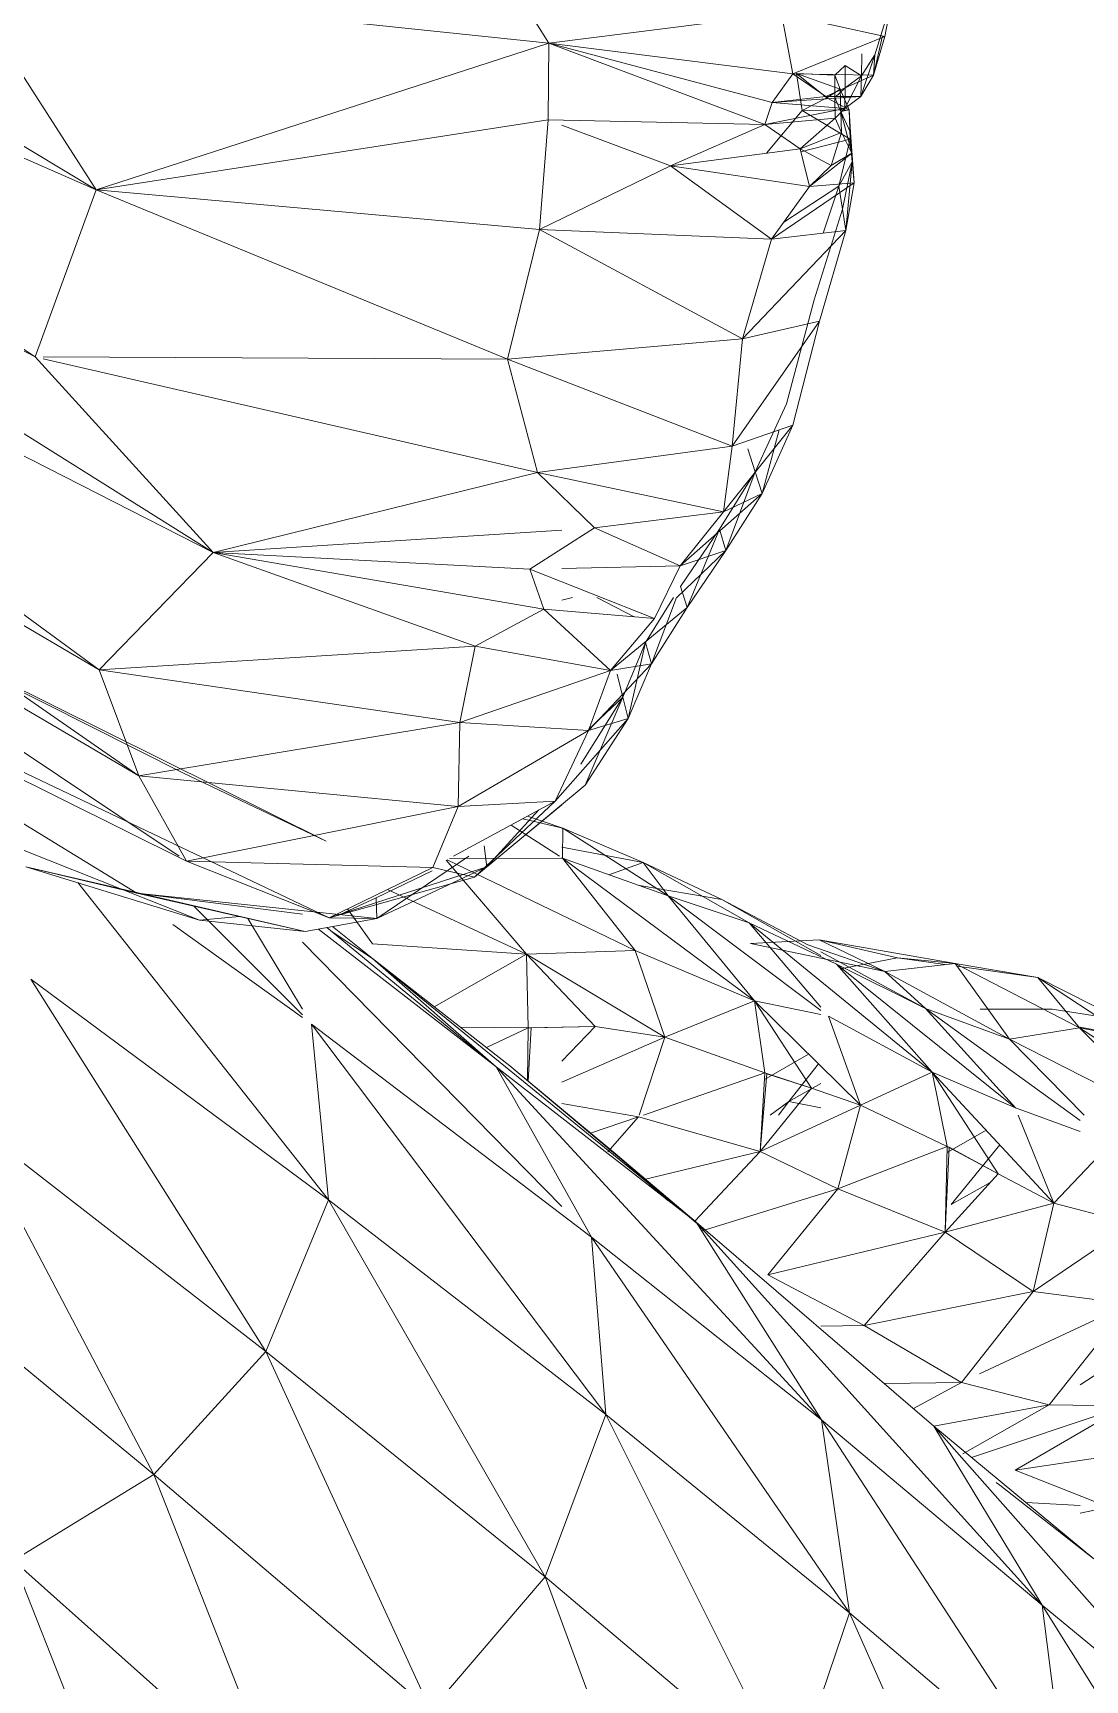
# Model space of a CAD drawing. Header units: millimetres. Extents: x -8591 to 7092, y -1621 to 14390.
# Drawn here: x -4506.5 to -4469.5, y 2702.4 to 2760.4 of the extents above; entities that cross this region are included whole.
import ezdxf

# ---------------------------------------------------------------- set-up
doc = ezdxf.new("R2010")
doc.units = ezdxf.units.MM
doc.layers.add('G-IMPT', color=8, linetype='Continuous', lineweight=9)
doc.layers.add('I-FURN', color=30, linetype='Continuous', lineweight=9)

# ---------------------------------------------------------------- blocks, each defined once
blk = doc.blocks.new('Artificial banana plant 1500mm - Family 4__C1-728657-Begane grond')
at = {"layer": 'G-IMPT'}
for p, q in [((-91.538, 98.028), (-124.928, 118.086)), ((-91.538, 98.028), (-124.928, 118.086)), ((-93.688, 92.14), (-123.378, 111.946)), ((-93.688, 92.14), (-123.378, 111.946)), ((-91.538, 98.028), (-123.378, 111.946)), ((-91.538, 98.028), (-123.378, 111.946)), ((-75.598, 103.195), (-78.278, 107.414)), ((-75.598, 103.195), (-78.278, 107.414)), ((-87.418, 85.245), (-121.458, 106.615)), ((-87.418, 85.245), (-121.458, 106.615)), ((-93.688, 92.14), (-121.458, 106.615)), ((-93.688, 92.14), (-121.458, 106.615)), ((-63.778, 103.429), (-63.268, 106.086)), ((-63.778, 103.429), (-63.268, 106.086)), ((-75.598, 103.195), (-96.258, 105.354)), ((-75.598, 103.195), (-96.258, 105.354)), ((-91.538, 98.028), (-96.258, 105.354)), ((-91.538, 98.028), (-96.258, 105.354)), ((-67.408, 104.223), (-75.598, 103.195)), ((-67.408, 104.223), (-75.598, 103.195)), ((-63.778, 103.429), (-67.408, 104.223)), ((-63.778, 103.429), (-67.408, 104.223)), ((-67.008, 102.105), (-67.408, 104.223)), ((-67.008, 102.105), (-67.408, 104.223)), ((-64.128, 102.775), (-63.698, 104.144)), ((-63.698, 104.144), (-64.128, 102.775)), ((-63.778, 103.429), (-67.008, 102.105)), ((-63.778, 103.429), (-67.008, 102.105)), ((-64.168, 102.058), (-63.855, 103.446)), ((-64.168, 102.058), (-63.855, 103.446)), ((-64.168, 102.058), (-63.778, 103.429)), ((-64.168, 102.058), (-63.778, 103.429)), ((-75.598, 103.195), (-91.538, 98.028)), ((-75.598, 103.195), (-91.538, 98.028)), ((-75.628, 100.484), (-75.598, 103.195)), ((-75.628, 100.484), (-75.598, 103.195)), ((-67.998, 100.322), (-75.598, 103.195)), ((-67.998, 100.322), (-75.598, 103.195)), ((-67.738, 101.106), (-75.598, 103.195)), ((-67.738, 101.106), (-75.598, 103.195)), ((-67.008, 102.105), (-75.598, 103.195)), ((-67.008, 102.105), (-75.598, 103.195)), ((-64.618, 101.31), (-64.128, 102.775)), ((-64.618, 101.31), (-64.128, 102.775)), ((-64.578, 102.816), (-64.598, 102.035)), ((-64.578, 102.816), (-64.598, 102.035)), ((-64.598, 102.035), (-64.128, 102.775)), ((-64.128, 102.775), (-64.598, 102.035)), ((-64.128, 102.775), (-64.168, 102.058)), ((-64.128, 102.775), (-64.168, 102.058)), ((-65.538, 102.064), (-66.878, 102.12)), ((-65.538, 102.064), (-66.878, 102.12)), ((-65.348, 101.572), (-66.878, 102.12)), ((-65.348, 101.572), (-66.878, 102.12)), ((-66.878, 102.12), (-65.818, 101.265)), ((-66.878, 102.12), (-65.818, 101.265)), ((-66.878, 102.12), (-66.688, 100.823)), ((-66.878, 102.12), (-66.688, 100.823)), ((-65.168, 102.403), (-65.538, 102.064)), ((-65.168, 102.403), (-65.538, 102.064)), ((-64.598, 102.035), (-65.168, 102.403)), ((-64.598, 102.035), (-65.168, 102.403)), ((-65.168, 102.403), (-65.168, 101.617)), ((-65.168, 102.403), (-65.168, 101.617)), ((-67.738, 101.106), (-67.008, 102.105)), ((-67.738, 101.106), (-67.008, 102.105)), ((-64.168, 102.058), (-67.008, 102.105)), ((-64.168, 102.058), (-67.008, 102.105)), ((-65.848, 101.314), (-67.008, 102.105)), ((-65.848, 101.314), (-67.008, 102.105)), ((-64.168, 102.058), (-65.848, 101.314)), ((-64.168, 102.058), (-65.848, 101.314)), ((-65.348, 101.572), (-65.818, 101.265)), ((-65.348, 101.572), (-65.818, 101.265)), ((-65.538, 102.064), (-65.528, 101.276)), ((-65.538, 102.064), (-65.528, 101.276)), ((-65.538, 102.064), (-65.348, 101.572)), ((-65.538, 102.064), (-65.348, 101.572)), ((-65.528, 101.276), (-65.168, 101.617)), ((-65.168, 101.617), (-65.528, 101.276)), ((-65.348, 101.572), (-65.028, 100.844)), ((-65.348, 101.572), (-65.028, 100.844)), ((-65.348, 101.572), (-65.328, 100.782)), ((-65.348, 101.572), (-65.328, 100.782)), ((-65.178, 100.889), (-64.598, 102.035)), ((-65.178, 100.889), (-64.598, 102.035)), ((-65.168, 101.617), (-65.178, 100.889)), ((-65.168, 101.617), (-65.178, 100.889)), ((-65.168, 101.617), (-64.598, 102.035)), ((-64.598, 102.035), (-65.168, 101.617)), ((-64.618, 101.31), (-64.168, 102.058)), ((-64.618, 101.31), (-64.168, 102.058)), ((-64.598, 102.035), (-64.618, 101.31)), ((-64.598, 102.035), (-64.618, 101.31)), ((-91.438, 81.122), (-119.318, 101.523)), ((-91.438, 81.122), (-119.318, 101.523)), ((-87.418, 85.245), (-119.318, 101.523)), ((-87.418, 85.245), (-119.318, 101.523)), ((-67.998, 100.322), (-67.738, 101.106)), ((-67.998, 100.322), (-67.738, 101.106)), ((-67.738, 101.106), (-65.848, 101.314)), ((-67.738, 101.106), (-65.848, 101.314)), ((-64.618, 101.31), (-67.738, 101.106)), ((-64.618, 101.31), (-67.738, 101.106)), ((-65.178, 100.889), (-67.738, 101.106)), ((-65.178, 100.889), (-67.738, 101.106)), ((-65.818, 101.265), (-66.688, 100.823)), ((-65.818, 101.265), (-66.688, 100.823)), ((-64.618, 101.31), (-65.848, 101.314)), ((-64.618, 101.31), (-65.848, 101.314)), ((-65.028, 100.844), (-65.818, 101.265)), ((-65.028, 100.844), (-65.818, 101.265)), ((-65.328, 100.782), (-65.528, 101.276)), ((-65.528, 101.276), (-65.518, 100.545)), ((-65.528, 101.276), (-65.518, 100.545)), ((-65.528, 101.276), (-65.328, 100.782)), ((-65.178, 100.889), (-64.618, 101.31)), ((-65.178, 100.889), (-64.618, 101.31)), ((-75.628, 100.484), (-91.538, 98.028)), ((-75.628, 100.484), (-91.538, 98.028)), ((-75.928, 96.631), (-75.628, 100.484)), ((-75.928, 96.631), (-75.628, 100.484)), ((-67.998, 100.322), (-75.628, 100.484)), ((-67.998, 100.322), (-75.628, 100.484)), ((-65.178, 100.889), (-67.998, 100.322)), ((-65.178, 100.889), (-67.998, 100.322)), ((-65.518, 100.545), (-67.998, 100.322)), ((-65.518, 100.545), (-67.998, 100.322)), ((-66.688, 100.823), (-67.939, 99.312)), ((-66.688, 100.823), (-67.939, 99.312)), ((-65.518, 100.545), (-66.758, 99.469)), ((-65.518, 100.545), (-66.758, 99.469)), ((-65.028, 100.844), (-66.688, 100.823)), ((-65.028, 100.844), (-66.688, 100.823)), ((-64.998, 99.804), (-66.688, 100.823)), ((-64.998, 99.804), (-66.688, 100.823)), ((-65.518, 100.545), (-65.178, 100.889)), ((-65.518, 100.545), (-65.178, 100.889)), ((-65.298, 100.047), (-65.518, 100.545)), ((-65.298, 100.047), (-65.518, 100.545)), ((-65.328, 100.782), (-65.028, 100.844)), ((-65.328, 100.782), (-65.028, 100.844)), ((-64.978, 100.049), (-65.328, 100.782)), ((-64.938, 99.311), (-65.328, 100.782)), ((-64.938, 99.311), (-65.328, 100.782)), ((-65.328, 100.782), (-65.298, 100.047)), ((-65.328, 100.782), (-65.298, 100.047)), ((-65.328, 100.782), (-64.978, 100.049)), ((-65.028, 100.844), (-64.978, 100.049)), ((-65.028, 100.844), (-64.978, 100.049)), ((-65.028, 100.844), (-64.998, 99.804)), ((-65.028, 100.844), (-64.998, 99.804)), ((-71.318, 98.866), (-75.151, 100.305)), ((-71.318, 98.866), (-75.151, 100.305)), ((-67.998, 100.322), (-71.318, 98.866)), ((-67.998, 100.322), (-71.318, 98.866)), ((-66.758, 99.469), (-67.998, 100.322)), ((-66.758, 99.469), (-67.998, 100.322)), ((-65.298, 100.047), (-66.758, 99.469)), ((-65.298, 100.047), (-66.758, 99.469)), ((-64.998, 99.804), (-66.732, 99.363)), ((-64.998, 99.804), (-66.732, 99.363)), ((-65.298, 100.047), (-65.658, 98.886)), ((-65.298, 100.047), (-65.658, 98.886)), ((-64.998, 99.804), (-65.398, 98.15)), ((-64.998, 99.804), (-65.398, 98.15)), ((-64.938, 99.311), (-65.298, 100.047)), ((-64.938, 99.311), (-65.298, 100.047)), ((-64.978, 100.049), (-64.998, 99.804)), ((-64.978, 100.049), (-64.998, 99.804)), ((-64.998, 99.804), (-64.918, 99.009)), ((-64.998, 99.804), (-64.918, 99.009)), ((-64.918, 99.009), (-64.978, 100.049)), ((-64.848, 98.272), (-64.978, 100.049)), ((-64.848, 98.272), (-64.978, 100.049)), ((-64.978, 100.049), (-64.938, 99.311)), ((-64.978, 100.049), (-64.938, 99.311)), ((-64.978, 100.049), (-64.918, 99.009)), ((-66.758, 99.469), (-71.318, 98.866)), ((-66.758, 99.469), (-71.318, 98.866)), ((-66.428, 98.141), (-66.758, 99.469)), ((-66.428, 98.141), (-66.758, 99.469)), ((-65.658, 98.886), (-66.758, 99.469)), ((-65.658, 98.886), (-66.758, 99.469)), ((-64.938, 99.311), (-66.428, 98.141)), ((-64.938, 99.311), (-66.428, 98.141)), ((-64.938, 99.311), (-65.658, 98.886)), ((-64.938, 99.311), (-65.658, 98.886)), ((-64.848, 98.272), (-64.938, 99.311)), ((-64.848, 98.272), (-64.938, 99.311)), ((-75.928, 96.631), (-71.318, 98.866)), ((-75.928, 96.631), (-71.318, 98.866)), ((-67.768, 96.282), (-71.318, 98.866)), ((-67.768, 96.282), (-71.318, 98.866)), ((-66.428, 98.141), (-71.318, 98.866)), ((-66.428, 98.141), (-71.318, 98.866)), ((-66.428, 98.141), (-65.658, 98.886)), ((-66.428, 98.141), (-65.658, 98.886)), ((-64.918, 99.009), (-65.398, 98.15)), ((-64.918, 99.009), (-65.398, 98.15)), ((-65.268, 97.344), (-64.918, 99.009)), ((-64.918, 99.009), (-65.268, 97.344)), ((-65.148, 96.595), (-64.918, 99.009)), ((-65.148, 96.595), (-64.918, 99.009)), ((-64.918, 99.009), (-64.848, 98.272)), ((-64.918, 99.009), (-64.848, 98.272)), ((-64.848, 98.272), (-67.768, 96.282)), ((-64.848, 98.272), (-67.768, 96.282)), ((-67.768, 96.282), (-66.428, 98.141)), ((-67.768, 96.282), (-66.428, 98.141)), ((-65.398, 98.15), (-67.329, 96.891)), ((-65.398, 98.15), (-67.329, 96.891)), ((-64.848, 98.272), (-66.428, 98.141)), ((-64.848, 98.272), (-66.428, 98.141)), ((-65.398, 98.15), (-65.947, 96.5)), ((-65.398, 98.15), (-65.947, 96.5)), ((-65.398, 98.15), (-65.268, 97.344)), ((-65.398, 98.15), (-65.268, 97.344)), ((-65.148, 96.595), (-64.848, 98.272)), ((-65.148, 96.595), (-64.848, 98.272)), ((-93.688, 92.14), (-91.538, 98.028)), ((-93.688, 92.14), (-91.538, 98.028)), ((-77.058, 92.056), (-91.538, 98.028)), ((-77.058, 92.056), (-91.538, 98.028)), ((-75.928, 96.631), (-91.538, 98.028)), ((-75.928, 96.631), (-91.538, 98.028)), ((-66.258, 94.155), (-65.268, 97.344)), ((-65.268, 97.344), (-66.258, 94.155)), ((-65.268, 97.344), (-65.148, 96.595)), ((-65.268, 97.344), (-65.148, 96.595)), ((-77.058, 92.056), (-75.928, 96.631)), ((-77.058, 92.056), (-75.928, 96.631)), ((-68.788, 92.779), (-75.928, 96.631)), ((-68.788, 92.779), (-75.928, 96.631)), ((-67.768, 96.282), (-75.928, 96.631)), ((-67.768, 96.282), (-75.928, 96.631)), ((-65.148, 96.595), (-68.788, 92.779)), ((-65.148, 96.595), (-68.788, 92.779)), ((-65.148, 96.595), (-67.768, 96.282)), ((-65.148, 96.595), (-67.768, 96.282)), ((-66.078, 93.403), (-65.148, 96.595)), ((-66.078, 93.403), (-65.148, 96.595)), ((-90.038, 77.383), (-116.988, 96.065)), ((-90.038, 77.383), (-116.988, 96.065)), ((-91.438, 81.122), (-116.988, 96.065)), ((-91.438, 81.122), (-116.988, 96.065)), ((-68.788, 92.779), (-67.768, 96.282)), ((-68.788, 92.779), (-67.768, 96.282)), ((-67.238, 90.492), (-66.258, 94.155)), ((-66.258, 94.155), (-67.238, 90.492)), ((-66.078, 93.403), (-69.148, 89)), ((-66.078, 93.403), (-69.148, 89)), ((-66.078, 93.403), (-68.788, 92.779)), ((-66.078, 93.403), (-68.788, 92.779)), ((-67.008, 89.738), (-66.078, 93.403)), ((-67.008, 89.738), (-66.078, 93.403)), ((-68.788, 92.779), (-77.058, 92.056)), ((-68.788, 92.779), (-77.058, 92.056)), ((-69.148, 89), (-68.788, 92.779)), ((-69.148, 89), (-68.788, 92.779)), ((-87.418, 85.245), (-93.688, 92.14)), ((-87.418, 85.245), (-93.688, 92.14)), ((-77.058, 92.056), (-93.404, 92.139)), ((-77.058, 92.056), (-93.404, 92.139)), ((-76.008, 88.066), (-93.404, 92.075)), ((-76.008, 88.066), (-93.404, 92.075)), ((-69.148, 89), (-77.058, 92.056)), ((-69.148, 89), (-77.058, 92.056)), ((-76.008, 88.066), (-77.058, 92.056)), ((-76.008, 88.066), (-77.058, 92.056)), ((-88.617, 74.553), (-113.268, 91.035)), ((-88.617, 74.553), (-113.268, 91.035)), ((-113.268, 91.035), (-90.038, 77.383)), ((-113.268, 91.035), (-90.038, 77.383)), ((-68.338, 88.086), (-67.238, 90.492)), ((-67.238, 90.492), (-68.338, 88.086)), ((-67.008, 89.738), (-69.458, 86.681)), ((-67.008, 89.738), (-69.458, 86.681)), ((-67.008, 89.738), (-69.148, 89)), ((-67.008, 89.738), (-69.148, 89)), ((-68.098, 87.33), (-67.008, 89.738)), ((-68.098, 87.33), (-67.008, 89.738)), ((-68.098, 87.33), (-67.488, 89.573)), ((-68.098, 87.33), (-67.488, 89.573)), ((-69.148, 89), (-76.008, 88.066)), ((-69.148, 89), (-76.008, 88.066)), ((-69.458, 86.681), (-69.148, 89)), ((-69.458, 86.681), (-69.148, 89)), ((-68.598, 88.899), (-68.338, 88.086)), ((-68.598, 88.899), (-68.338, 88.086)), ((-76.008, 88.066), (-87.418, 85.245)), ((-76.008, 88.066), (-87.418, 85.245)), ((-69.458, 86.681), (-76.008, 88.066)), ((-69.458, 86.681), (-76.008, 88.066)), ((-73.998, 86.114), (-76.008, 88.066)), ((-73.998, 86.114), (-76.008, 88.066)), ((-69.598, 86.074), (-68.338, 88.086)), ((-68.338, 88.086), (-69.598, 86.074)), ((-69.368, 85.326), (-68.338, 88.086)), ((-69.368, 85.326), (-68.338, 88.086)), ((-68.338, 88.086), (-68.098, 87.33)), ((-68.338, 88.086), (-68.098, 87.33)), ((-68.098, 87.33), (-70.978, 84.785)), ((-68.098, 87.33), (-70.978, 84.785)), ((-68.098, 87.33), (-69.458, 86.681)), ((-68.098, 87.33), (-69.458, 86.681)), ((-69.368, 85.326), (-68.098, 87.33)), ((-69.368, 85.326), (-68.098, 87.33)), ((-83.448, 75.08), (-106.738, 86.654)), ((-88.488, 77.495), (-106.738, 86.654)), ((-69.458, 86.681), (-73.998, 86.114)), ((-69.458, 86.681), (-73.998, 86.114)), ((-70.978, 84.785), (-69.458, 86.681)), ((-70.978, 84.785), (-69.458, 86.681)), ((-75.151, 86.04), (-87.418, 85.245)), ((-75.151, 86.04), (-87.418, 85.245)), ((-76.268, 84.666), (-73.998, 86.114)), ((-76.268, 84.666), (-73.998, 86.114)), ((-70.978, 84.785), (-73.998, 86.114)), ((-70.978, 84.785), (-73.998, 86.114)), ((-70.968, 84.058), (-69.598, 86.074)), ((-69.598, 86.074), (-70.968, 84.058)), ((-70.738, 83.31), (-69.598, 86.074)), ((-70.738, 83.31), (-69.598, 86.074)), ((-69.598, 86.074), (-69.368, 85.326)), ((-69.598, 86.074), (-69.368, 85.326)), ((-69.368, 85.326), (-71.102, 83.671)), ((-69.368, 85.326), (-71.102, 83.671)), ((-69.368, 85.326), (-70.978, 84.785)), ((-69.368, 85.326), (-70.978, 84.785)), ((-70.738, 83.31), (-69.368, 85.326)), ((-70.738, 83.31), (-69.368, 85.326)), ((-91.438, 81.122), (-87.418, 85.245)), ((-91.438, 81.122), (-87.418, 85.245)), ((-78.198, 81.948), (-87.418, 85.245)), ((-78.198, 81.948), (-87.418, 85.245)), ((-75.778, 83.252), (-87.418, 85.245)), ((-75.778, 83.252), (-87.418, 85.245)), ((-76.268, 84.666), (-87.418, 85.245)), ((-76.268, 84.666), (-87.418, 85.245)), ((-70.978, 84.785), (-75.151, 84.692)), ((-70.978, 84.785), (-75.151, 84.692)), ((-71.888, 82.92), (-70.978, 84.785)), ((-71.888, 82.92), (-70.978, 84.785)), ((-71.888, 82.92), (-76.268, 84.666)), ((-71.888, 82.92), (-76.268, 84.666)), ((-75.778, 83.252), (-76.268, 84.666)), ((-75.778, 83.252), (-76.268, 84.666)), ((-83.338, 72.387), (-107.198, 83.734)), ((-107.198, 83.734), (-88.358, 74.38)), ((-107.198, 83.734), (-88.358, 74.38)), ((-90.108, 73.251), (-107.095, 83.671)), ((-90.108, 73.251), (-107.095, 83.671)), ((-74.773, 83.671), (-75.151, 83.568)), ((-74.773, 83.671), (-75.151, 83.568)), ((-72.6, 82.981), (-73.916, 83.671)), ((-72.6, 82.981), (-73.916, 83.671)), ((-72.198, 82.078), (-71.209, 83.671)), ((-71.209, 83.671), (-72.198, 82.078)), ((-71.988, 81.328), (-71.113, 83.671)), ((-71.988, 81.328), (-71.113, 83.671)), ((-70.968, 84.058), (-70.738, 83.31)), ((-70.968, 84.058), (-70.738, 83.31)), ((-78.198, 81.948), (-75.778, 83.252)), ((-78.198, 81.948), (-75.778, 83.252)), ((-73.438, 81.097), (-75.778, 83.252)), ((-73.438, 81.097), (-75.778, 83.252)), ((-71.888, 82.92), (-75.778, 83.252)), ((-71.888, 82.92), (-75.778, 83.252)), ((-70.738, 83.31), (-73.438, 81.097)), ((-70.738, 83.31), (-73.438, 81.097)), ((-71.988, 81.328), (-70.738, 83.31)), ((-71.988, 81.328), (-70.738, 83.31)), ((-73.438, 81.097), (-71.888, 82.92)), ((-73.438, 81.097), (-71.888, 82.92)), ((-78.198, 81.948), (-91.438, 81.122)), ((-78.198, 81.948), (-91.438, 81.122)), ((-78.738, 79.257), (-78.198, 81.948)), ((-78.738, 79.257), (-78.198, 81.948)), ((-73.438, 81.097), (-78.198, 81.948)), ((-73.438, 81.097), (-78.198, 81.948)), ((-72.998, 80.155), (-72.198, 82.078)), ((-72.198, 82.078), (-72.998, 80.155)), ((-72.808, 79.407), (-72.198, 82.078)), ((-72.808, 79.407), (-72.198, 82.078)), ((-72.198, 82.078), (-71.988, 81.328)), ((-72.198, 82.078), (-71.988, 81.328)), ((-71.988, 81.328), (-74.208, 78.983)), ((-71.988, 81.328), (-74.208, 78.983)), ((-71.988, 81.328), (-73.438, 81.097)), ((-71.988, 81.328), (-73.438, 81.097)), ((-72.808, 79.407), (-71.988, 81.328)), ((-72.808, 79.407), (-71.988, 81.328)), ((-78.738, 79.257), (-91.438, 81.122)), ((-78.738, 79.257), (-91.438, 81.122)), ((-90.038, 77.383), (-91.438, 81.122)), ((-90.038, 77.383), (-91.438, 81.122)), ((-73.438, 81.097), (-78.738, 79.257)), ((-73.438, 81.097), (-78.738, 79.257)), ((-74.208, 78.983), (-73.438, 81.097)), ((-74.208, 78.983), (-73.438, 81.097)), ((-73.198, 80.963), (-72.998, 80.155)), ((-73.198, 80.963), (-72.998, 80.155)), ((-74.478, 77.798), (-72.998, 80.155)), ((-72.998, 80.155), (-74.478, 77.798)), ((-74.328, 77.051), (-72.998, 80.155)), ((-74.328, 77.051), (-72.998, 80.155)), ((-72.998, 80.155), (-74.208, 79.019)), ((-72.998, 80.155), (-74.208, 79.019)), ((-72.998, 80.155), (-72.808, 79.407)), ((-72.998, 80.155), (-72.808, 79.407)), ((-78.738, 79.257), (-90.038, 77.383)), ((-78.738, 79.257), (-90.038, 77.383)), ((-78.798, 76.308), (-78.738, 79.257)), ((-78.798, 76.308), (-78.738, 79.257)), ((-74.208, 78.983), (-78.798, 76.308)), ((-74.208, 78.983), (-78.798, 76.308)), ((-74.208, 78.983), (-78.738, 79.257)), ((-74.208, 78.983), (-78.738, 79.257)), ((-72.808, 79.407), (-75.378, 76.488)), ((-72.808, 79.407), (-75.378, 76.488)), ((-75.378, 76.488), (-74.208, 78.983)), ((-75.378, 76.488), (-74.208, 78.983)), ((-74.328, 77.051), (-72.808, 79.407)), ((-74.328, 77.051), (-72.808, 79.407)), ((-72.808, 79.407), (-74.208, 78.983)), ((-72.808, 79.407), (-74.208, 78.983)), ((-88.358, 74.38), (-90.038, 77.383)), ((-88.358, 74.38), (-90.038, 77.383)), ((-78.798, 76.308), (-90.038, 77.383)), ((-78.798, 76.308), (-90.038, 77.383)), ((-83.448, 75.08), (-88.488, 77.495)), ((-87.898, 72.306), (-100.108, 77.145)), ((-87.898, 72.306), (-100.108, 77.145)), ((-74.328, 77.051), (-78.218, 73.812)), ((-74.328, 77.051), (-78.218, 73.812)), ((-88.358, 74.38), (-78.798, 76.308)), ((-88.358, 74.38), (-78.798, 76.308)), ((-79.688, 74.158), (-78.798, 76.308)), ((-79.688, 74.158), (-78.798, 76.308)), ((-75.378, 76.488), (-78.958, 74.553)), ((-75.378, 76.488), (-78.958, 74.553)), ((-75.378, 76.488), (-78.798, 76.308)), ((-75.378, 76.488), (-78.798, 76.308)), ((-78.218, 73.812), (-75.378, 76.488)), ((-78.218, 73.812), (-75.378, 76.488)), ((-77.788, 74.176), (-75.151, 76.368)), ((-77.788, 74.176), (-75.151, 76.368)), ((-77.788, 74.176), (-75.965, 76.171)), ((-77.788, 74.176), (-75.965, 76.171)), ((-76.93, 75.649), (-75.23, 74.553)), ((-76.93, 75.649), (-75.23, 74.553)), ((-76.52, 75.871), (-75.108, 75.541)), ((-76.52, 75.871), (-75.108, 75.541)), ((-76.358, 75.958), (-75.108, 75.541)), ((-76.358, 75.958), (-75.108, 75.541)), ((-75.108, 75.541), (-75.151, 75.529)), ((-75.108, 75.541), (-75.151, 75.529)), ((-75.118, 74.481), (-75.108, 75.541)), ((-75.118, 74.481), (-75.108, 75.541)), ((-75.108, 75.541), (-72.288, 74.333)), ((-75.108, 75.541), (-72.288, 74.333)), ((-75.108, 75.541), (-71.398, 73.155)), ((-75.108, 75.541), (-71.398, 73.155)), ((-77.878, 74.919), (-77.788, 74.176)), ((-77.878, 74.919), (-77.788, 74.176)), ((-75.151, 74.876), (-72.288, 74.333)), ((-75.151, 74.876), (-72.288, 74.333)), ((-83.338, 72.387), (-88.358, 74.38)), ((-83.338, 72.387), (-88.358, 74.38)), ((-88.358, 74.38), (-79.688, 74.158)), ((-88.358, 74.38), (-79.688, 74.158)), ((-81.658, 72.358), (-78.418, 74.553)), ((-81.658, 72.358), (-78.418, 74.553)), ((-76.388, 71.101), (-79.221, 74.41)), ((-76.388, 71.101), (-79.221, 74.41)), ((-79.183, 74.431), (-72.558, 71.229)), ((-79.183, 74.431), (-72.558, 71.229)), ((-79.098, 74.477), (-75.118, 74.481)), ((-79.098, 74.477), (-75.118, 74.481)), ((-75.151, 74.502), (-75.118, 74.481)), ((-75.151, 74.502), (-75.118, 74.481)), ((-72.558, 71.229), (-75.118, 74.481)), ((-72.558, 71.229), (-75.118, 74.481)), ((-75.118, 74.481), (-68.358, 69.461)), ((-75.118, 74.481), (-68.358, 69.461)), ((-75.118, 74.481), (-71.398, 73.155)), ((-75.118, 74.481), (-71.398, 73.155)), ((-72.288, 74.333), (-73.486, 73.899)), ((-72.288, 74.333), (-73.486, 73.899)), ((-72.288, 74.333), (-69.518, 73.031)), ((-72.288, 74.333), (-69.518, 73.031)), ((-71.398, 73.155), (-72.288, 74.333)), ((-71.398, 73.155), (-72.288, 74.333)), ((-72.288, 74.333), (-68.548, 72.208)), ((-72.288, 74.333), (-68.548, 72.208)), ((-87.898, 72.306), (-94.018, 74.183)), ((-87.898, 72.306), (-94.018, 74.183)), ((-84.188, 71.904), (-94.018, 74.183)), ((-84.188, 71.904), (-94.018, 74.183)), ((-94.018, 74.183), (-90.108, 73.251)), ((-94.018, 74.183), (-90.108, 73.251)), ((-77.788, 74.176), (-83.338, 72.387)), ((-77.788, 74.176), (-83.338, 72.387)), ((-83.338, 72.387), (-79.688, 74.158)), ((-83.338, 72.387), (-79.688, 74.158)), ((-83.338, 72.387), (-78.218, 73.812)), ((-83.338, 72.387), (-78.218, 73.812)), ((-81.688, 73.092), (-79.714, 74.038)), ((-79.714, 74.038), (-81.688, 73.092)), ((-81.658, 72.358), (-77.788, 74.176)), ((-81.658, 72.358), (-77.788, 74.176)), ((-78.218, 73.812), (-79.688, 74.158)), ((-78.218, 73.812), (-79.688, 74.158)), ((-77.788, 74.176), (-78.218, 73.812)), ((-77.788, 74.176), (-78.218, 73.812)), ((-92.19, 73.623), (-83.358, 62.445)), ((-92.19, 73.623), (-83.358, 62.445)), ((-84.188, 71.904), (-90.108, 73.251)), ((-84.188, 71.904), (-90.108, 73.251)), ((-81.658, 72.358), (-90.108, 73.251)), ((-81.658, 72.358), (-90.108, 73.251)), ((-90.108, 73.251), (-84.278, 72.507)), ((-90.108, 73.251), (-84.278, 72.507)), ((-81.285, 73.383), (-76.388, 71.101)), ((-81.285, 73.383), (-76.388, 71.101)), ((-72.415, 73.517), (-69.518, 73.031)), ((-72.415, 73.517), (-69.518, 73.031)), ((-68.358, 69.461), (-71.398, 73.155)), ((-68.358, 69.461), (-71.398, 73.155)), ((-71.398, 73.155), (-66.025, 69.12)), ((-71.398, 73.155), (-66.025, 69.12)), ((-71.398, 73.155), (-68.548, 72.208)), ((-71.398, 73.155), (-68.548, 72.208)), ((-88.104, 72.795), (-84.278, 68.963)), ((-88.104, 72.795), (-84.278, 68.963)), ((-82.946, 72.495), (-81.688, 73.092)), ((-82.946, 72.495), (-81.688, 73.092)), ((-81.808, 71.469), (-82.687, 72.703)), ((-81.808, 71.469), (-82.687, 72.703)), ((-81.688, 73.092), (-81.658, 72.358)), ((-81.688, 73.092), (-81.658, 72.358)), ((-69.518, 73.031), (-66.488, 71.435)), ((-69.518, 73.031), (-66.488, 71.435)), ((-69.518, 73.031), (-66.025, 71.061)), ((-69.518, 73.031), (-66.025, 71.061)), ((-88.841, 72.143), (-84.278, 68.872)), ((-88.841, 72.143), (-84.278, 68.872)), ((-87.898, 72.306), (-86.499, 72.43)), ((-87.898, 72.306), (-86.499, 72.43)), ((-87.898, 72.306), (-84.188, 71.904)), ((-87.898, 72.306), (-84.188, 71.904)), ((-84.278, 69.171), (-86.207, 72.364)), ((-84.278, 69.171), (-86.207, 72.364)), ((-84.188, 71.904), (-81.658, 72.358)), ((-84.188, 71.904), (-81.658, 72.358)), ((-83.719, 71.989), (-77.458, 67.129)), ((-83.719, 71.989), (-77.458, 67.129)), ((-77.458, 67.129), (-83.418, 72.043)), ((-77.458, 67.129), (-83.418, 72.043)), ((-81.658, 72.358), (-83.338, 72.387)), ((-81.658, 72.358), (-83.338, 72.387)), ((-83.224, 72.078), (-81.808, 70.951)), ((-83.224, 72.078), (-81.808, 70.951)), ((-66.025, 69.234), (-68.548, 72.208)), ((-66.025, 69.234), (-68.548, 72.208)), ((-68.548, 72.208), (-62.108, 66.951)), ((-68.548, 72.208), (-62.108, 66.951)), ((-68.548, 72.208), (-65.478, 70.753)), ((-68.548, 72.208), (-65.478, 70.753)), ((-84.278, 71.52), (-75.151, 62.212)), ((-84.278, 71.52), (-75.151, 62.212)), ((-83.227, 71.885), (-81.808, 70.951)), ((-83.227, 71.885), (-81.808, 70.951)), ((-81.808, 71.469), (-76.388, 71.101)), ((-81.808, 71.469), (-76.388, 71.101)), ((-68.498, 71.483), (-66.088, 71.608)), ((-68.498, 71.483), (-63.768, 70.497)), ((-68.498, 71.483), (-63.768, 70.497)), ((-66.488, 71.435), (-63.768, 70.497)), ((-66.488, 71.435), (-63.768, 70.497)), ((-66.088, 71.608), (-61.298, 70.78)), ((-66.088, 71.608), (-61.298, 70.78)), ((-63.768, 70.497), (-66.088, 71.608)), ((-63.768, 70.497), (-66.088, 71.608)), ((-66.088, 71.608), (-63.328, 70.976)), ((-66.088, 71.608), (-63.328, 70.976)), ((-81.808, 70.951), (-76.978, 67.165)), ((-81.808, 70.951), (-76.978, 67.165)), ((-77.458, 67.129), (-81.808, 70.951)), ((-77.458, 67.129), (-81.808, 70.951)), ((-81.808, 70.951), (-70.418, 61.659)), ((-81.808, 70.951), (-70.418, 61.659)), ((-79.641, 69.253), (-76.388, 71.101)), ((-79.641, 69.253), (-76.388, 71.101)), ((-76.388, 71.101), (-72.558, 71.229)), ((-76.388, 71.101), (-72.558, 71.229)), ((-76.328, 68.505), (-76.388, 71.101)), ((-76.328, 68.505), (-76.388, 71.101)), ((-73.978, 68.554), (-76.388, 71.101)), ((-73.978, 68.554), (-76.388, 71.101)), ((-76.388, 71.101), (-71.518, 68.174)), ((-76.388, 71.101), (-71.518, 68.174)), ((-72.558, 71.229), (-71.518, 68.174)), ((-72.558, 71.229), (-71.518, 68.174)), ((-72.558, 71.229), (-68.358, 69.461)), ((-72.558, 71.229), (-68.358, 69.461)), ((-66.025, 71.184), (-62.338, 69.184)), ((-66.025, 71.184), (-62.338, 69.184)), ((-65.329, 70.585), (-63.328, 70.976)), ((-65.329, 70.585), (-63.328, 70.976)), ((-63.768, 70.497), (-61.298, 70.78)), ((-63.768, 70.497), (-61.298, 70.78)), ((-61.298, 70.78), (-63.328, 70.976)), ((-61.298, 70.78), (-63.328, 70.976)), ((-63.328, 70.976), (-61.644, 70.741)), ((-63.328, 70.976), (-61.644, 70.741)), ((-61.298, 70.78), (-58.388, 70.284)), ((-61.298, 70.78), (-58.388, 70.284)), ((-59.378, 68.112), (-61.298, 70.78)), ((-59.378, 68.112), (-61.298, 70.78)), ((-61.298, 70.78), (-56.918, 68.514)), ((-61.298, 70.78), (-56.918, 68.514)), ((-93.848, 70.222), (-85.568, 57.108)), ((-93.848, 70.222), (-85.568, 57.108)), ((-93.848, 70.222), (-83.358, 62.445)), ((-93.848, 70.222), (-83.358, 62.445)), ((-62.108, 66.951), (-65.478, 70.753)), ((-62.108, 66.951), (-65.478, 70.753)), ((-65.478, 70.753), (-59.178, 65.685)), ((-65.478, 70.753), (-59.178, 65.685)), ((-65.478, 70.753), (-62.338, 69.184)), ((-65.478, 70.753), (-62.338, 69.184)), ((-62.338, 69.184), (-63.768, 70.497)), ((-62.338, 69.184), (-63.768, 70.497)), ((-63.768, 70.497), (-59.378, 68.112)), ((-63.768, 70.497), (-59.378, 68.112)), ((-61.227, 70.682), (-58.388, 70.284)), ((-61.227, 70.682), (-58.388, 70.284)), ((-58.388, 70.284), (-53.688, 67.901)), ((-58.388, 70.284), (-53.688, 67.901)), ((-56.918, 68.514), (-58.388, 70.284)), ((-56.918, 68.514), (-58.388, 70.284)), ((-58.388, 70.284), (-55.278, 68.24)), ((-58.388, 70.284), (-55.278, 68.24)), ((-71.518, 68.174), (-68.358, 69.461)), ((-71.518, 68.174), (-68.358, 69.461)), ((-67.998, 66.918), (-68.358, 69.461)), ((-67.998, 66.918), (-68.358, 69.461)), ((-66.358, 66.386), (-68.358, 69.461)), ((-66.358, 66.386), (-68.358, 69.461)), ((-68.358, 69.461), (-66.025, 68.975)), ((-68.358, 69.461), (-66.025, 68.975)), ((-68.358, 69.461), (-64.628, 65.784)), ((-68.358, 69.461), (-64.628, 65.784)), ((-59.178, 65.685), (-62.338, 69.184)), ((-59.178, 65.685), (-62.338, 69.184)), ((-62.338, 69.184), (-56.898, 65.25)), ((-62.338, 69.184), (-56.898, 65.25)), ((-62.338, 69.184), (-59.378, 68.112)), ((-62.338, 69.184), (-59.378, 68.112)), ((-60.418, 69.162), (-57.878, 69.16)), ((-60.418, 69.162), (-57.878, 69.16)), ((-57.878, 69.16), (-55.988, 68.872)), ((-57.878, 69.16), (-55.988, 68.872)), ((-83.358, 62.445), (-83.958, 68.642)), ((-83.358, 62.445), (-83.958, 68.642)), ((-83.958, 68.642), (-73.598, 54.893)), ((-83.958, 68.642), (-73.598, 54.893)), ((-83.958, 68.642), (-74.098, 61.138)), ((-83.958, 68.642), (-74.098, 61.138)), ((-76.328, 68.505), (-78.721, 68.532)), ((-76.328, 68.505), (-78.721, 68.532)), ((-76.328, 68.505), (-77.804, 67.813)), ((-76.328, 68.505), (-77.804, 67.813)), ((-76.328, 68.505), (-76.358, 66.649)), ((-76.328, 68.505), (-76.358, 66.649)), ((-76.228, 68.508), (-76.336, 66.63)), ((-76.228, 68.508), (-76.336, 66.63)), ((-76.328, 68.505), (-73.978, 68.554)), ((-76.328, 68.505), (-73.978, 68.554)), ((-76.328, 68.505), (-73.978, 68.554)), ((-76.328, 68.505), (-76.228, 68.511)), ((-76.328, 68.505), (-76.228, 68.511)), ((-76.328, 68.505), (-76.228, 68.511)), ((-73.978, 68.554), (-76.228, 68.511)), ((-76.228, 68.511), (-73.978, 68.554)), ((-76.228, 68.511), (-73.978, 68.554)), ((-73.978, 68.554), (-75.151, 67.331)), ((-73.978, 68.554), (-75.151, 67.331)), ((-73.978, 68.554), (-71.518, 68.174)), ((-73.978, 68.554), (-71.518, 68.174)), ((-65.758, 68.92), (-64.628, 65.784)), ((-65.758, 68.92), (-64.628, 65.784)), ((-65.758, 68.92), (-62.108, 66.951)), ((-65.758, 68.92), (-62.108, 66.951)), ((-59.378, 68.112), (-56.918, 68.514)), ((-59.378, 68.112), (-56.918, 68.514)), ((-53.558, 65.129), (-56.918, 68.514)), ((-53.558, 65.129), (-56.918, 68.514)), ((-56.918, 68.514), (-49.708, 63.787)), ((-56.918, 68.514), (-49.708, 63.787)), ((-56.918, 68.514), (-53.688, 67.901)), ((-56.918, 68.514), (-53.688, 67.901)), ((-56.898, 68.531), (-55.278, 68.24)), ((-56.898, 68.531), (-55.278, 68.24)), ((-75.151, 66.592), (-71.518, 68.174)), ((-75.151, 66.592), (-71.518, 68.174)), ((-71.518, 68.174), (-72.428, 65.434)), ((-71.518, 68.174), (-72.428, 65.434)), ((-67.998, 66.918), (-71.518, 68.174)), ((-67.998, 66.918), (-71.518, 68.174)), ((-56.759, 65.434), (-59.378, 68.112)), ((-56.759, 65.434), (-59.378, 68.112)), ((-59.378, 68.112), (-54.152, 65.434)), ((-59.378, 68.112), (-54.152, 65.434)), ((-68.012, 66.688), (-66.456, 67.586)), ((-68.012, 66.688), (-66.456, 67.586)), ((-74.098, 61.138), (-77.458, 67.129)), ((-74.098, 61.138), (-77.458, 67.129)), ((-77.458, 67.129), (-65.998, 54.704)), ((-77.458, 67.129), (-65.998, 54.704)), ((-77.458, 67.129), (-70.418, 61.659)), ((-77.458, 67.129), (-70.418, 61.659)), ((-76.978, 67.165), (-73.198, 64.014)), ((-76.978, 67.165), (-73.338, 64.138)), ((-76.978, 67.165), (-73.198, 64.014)), ((-76.978, 67.165), (-73.338, 64.138)), ((-76.978, 67.165), (-73.198, 64.014)), ((-76.978, 67.165), (-73.338, 64.138)), ((-70.418, 61.659), (-76.978, 67.165)), ((-70.418, 61.659), (-76.978, 67.165)), ((-67.998, 66.918), (-72.273, 65.434)), ((-67.998, 66.918), (-72.273, 65.434)), ((-67.998, 66.918), (-68.168, 64.151)), ((-67.998, 66.918), (-68.168, 64.151)), ((-67.928, 66.891), (-68.168, 64.151)), ((-67.928, 66.891), (-68.168, 64.151)), ((-67.998, 66.918), (-66.358, 66.386)), ((-67.998, 66.918), (-66.358, 66.386)), ((-67.998, 66.918), (-66.358, 66.386)), ((-66.358, 66.386), (-67.928, 66.891)), ((-67.928, 66.891), (-66.358, 66.386)), ((-67.928, 66.891), (-66.358, 66.386)), ((-66.105, 67.24), (-67.158, 65.914)), ((-66.105, 67.24), (-67.158, 65.914)), ((-64.628, 65.784), (-62.108, 66.951)), ((-64.628, 65.784), (-62.108, 66.951)), ((-61.578, 64.334), (-62.108, 66.951)), ((-61.578, 64.334), (-62.108, 66.951)), ((-59.788, 63.367), (-62.108, 66.951)), ((-59.788, 63.367), (-62.108, 66.951)), ((-62.108, 66.951), (-59.178, 65.685)), ((-62.108, 66.951), (-59.178, 65.685)), ((-62.108, 66.951), (-57.818, 62.328)), ((-62.108, 66.951), (-57.818, 62.328)), ((-66.358, 66.386), (-68.168, 64.151)), ((-66.358, 66.386), (-68.168, 64.151)), ((-67.158, 65.914), (-66.025, 66.547)), ((-67.158, 65.914), (-66.025, 66.547)), ((-66.358, 66.386), (-64.628, 65.784)), ((-66.358, 66.386), (-64.628, 65.784)), ((-75.151, 65.849), (-72.448, 65.374)), ((-75.151, 65.849), (-72.448, 65.374)), ((-68.168, 64.151), (-64.628, 65.784)), ((-68.168, 64.151), (-64.628, 65.784)), ((-67.806, 65.434), (-67.158, 65.914)), ((-67.806, 65.434), (-67.158, 65.914)), ((-67.518, 65.434), (-67.158, 65.914)), ((-67.518, 65.434), (-67.158, 65.914)), ((-67.158, 65.914), (-66.025, 65.692)), ((-67.158, 65.914), (-66.025, 65.692)), ((-64.628, 65.784), (-65.428, 62.842)), ((-64.628, 65.784), (-65.428, 62.842)), ((-61.578, 64.334), (-64.628, 65.784)), ((-61.578, 64.334), (-64.628, 65.784)), ((-59.178, 65.685), (-56.898, 64.857)), ((-59.178, 65.685), (-56.898, 64.857)), ((-96.098, 65.293), (-89.508, 52.776)), ((-96.098, 65.293), (-89.508, 52.776)), ((-96.098, 65.293), (-85.568, 57.108)), ((-96.098, 65.293), (-85.568, 57.108)), ((-74.142, 64.802), (-72.448, 65.374)), ((-74.142, 64.802), (-72.448, 65.374)), ((-72.448, 65.374), (-73.523, 64.135)), ((-72.448, 65.374), (-73.523, 64.135)), ((-72.448, 65.374), (-68.168, 64.151)), ((-72.448, 65.374), (-68.168, 64.151)), ((-59.076, 65.434), (-57.818, 62.328)), ((-59.076, 65.434), (-57.818, 62.328)), ((-61.583, 64.121), (-60.206, 64.902)), ((-61.583, 64.121), (-60.206, 64.902)), ((-57.818, 62.328), (-55.808, 64.461)), ((-57.818, 62.328), (-55.808, 64.461)), ((-73.198, 64.014), (-73.338, 64.138)), ((-73.198, 64.014), (-73.338, 64.138)), ((-70.418, 61.659), (-73.338, 64.138)), ((-70.418, 61.659), (-73.338, 64.138)), ((-73.198, 64.014), (-73.338, 64.138)), ((-70.418, 61.659), (-73.198, 64.014)), ((-70.418, 61.659), (-73.198, 64.014)), ((-70.418, 61.638), (-73.198, 64.014)), ((-70.418, 61.638), (-73.198, 64.014)), ((-73.198, 64.014), (-71.409, 62.43)), ((-73.198, 64.014), (-71.409, 62.43)), ((-72.242, 63.167), (-68.168, 64.151)), ((-72.242, 63.167), (-68.168, 64.151)), ((-68.168, 64.151), (-70.462, 61.694)), ((-68.168, 64.151), (-70.462, 61.694)), ((-68.168, 64.151), (-65.428, 62.842)), ((-68.168, 64.151), (-65.428, 62.842)), ((-61.578, 64.334), (-65.428, 62.842)), ((-61.578, 64.334), (-65.428, 62.842)), ((-61.578, 64.334), (-61.648, 61.309)), ((-61.578, 64.334), (-61.648, 61.309)), ((-61.508, 64.301), (-61.648, 61.309)), ((-61.508, 64.301), (-61.648, 61.309)), ((-61.578, 64.334), (-59.788, 63.367)), ((-61.578, 64.334), (-59.788, 63.367)), ((-61.578, 64.334), (-61.508, 64.301)), ((-61.578, 64.334), (-59.788, 63.367)), ((-59.788, 63.367), (-61.508, 64.301)), ((-61.508, 64.301), (-59.788, 63.367)), ((-61.508, 64.301), (-59.788, 63.367)), ((-59.727, 64.385), (-61.438, 62.29)), ((-59.727, 64.385), (-61.438, 62.29)), ((-59.788, 63.367), (-61.648, 61.309)), ((-59.788, 63.367), (-61.648, 61.309)), ((-59.788, 63.367), (-57.818, 62.328)), ((-59.788, 63.367), (-57.818, 62.328)), ((-70.207, 61.364), (-65.428, 62.842)), ((-70.207, 61.364), (-65.428, 62.842)), ((-65.428, 62.842), (-67.898, 59.814)), ((-65.428, 62.842), (-67.898, 59.814)), ((-65.428, 62.842), (-61.648, 61.309)), ((-65.428, 62.842), (-61.648, 61.309)), ((-61.438, 62.29), (-60.065, 63.061)), ((-61.438, 62.29), (-60.065, 63.061)), ((-85.568, 57.108), (-83.358, 62.445)), ((-85.568, 57.108), (-83.358, 62.445)), ((-83.358, 62.445), (-75.728, 49.176)), ((-83.358, 62.445), (-75.728, 49.176)), ((-83.358, 62.445), (-73.598, 54.893)), ((-83.358, 62.445), (-73.598, 54.893)), ((-61.648, 61.309), (-57.818, 62.328)), ((-61.648, 61.309), (-57.818, 62.328)), ((-57.818, 62.328), (-58.548, 59.224)), ((-57.818, 62.328), (-58.548, 59.224)), ((-55.038, 61.61), (-57.818, 62.328)), ((-55.038, 61.61), (-57.818, 62.328)), ((-70.418, 61.659), (-62.048, 54.484)), ((-70.418, 61.659), (-62.048, 54.484)), ((-65.998, 54.704), (-70.418, 61.659)), ((-65.998, 54.704), (-70.418, 61.659)), ((-70.418, 61.659), (-58.228, 48.178)), ((-70.418, 61.659), (-58.228, 48.178)), ((-55.038, 61.61), (-58.548, 59.224)), ((-55.038, 61.61), (-58.548, 59.224)), ((-99.948, 61.386), (-89.508, 52.776)), ((-99.948, 61.386), (-89.508, 52.776)), ((-73.598, 54.893), (-74.098, 61.138)), ((-73.598, 54.893), (-74.098, 61.138)), ((-74.098, 61.138), (-65.018, 47.908)), ((-74.098, 61.138), (-65.018, 47.908)), ((-74.098, 61.138), (-65.998, 54.704)), ((-74.098, 61.138), (-65.998, 54.704)), ((-67.898, 59.814), (-61.648, 61.309)), ((-67.898, 59.814), (-61.648, 61.309)), ((-61.648, 61.309), (-64.498, 58.028)), ((-61.648, 61.309), (-64.498, 58.028)), ((-61.648, 61.309), (-58.548, 59.224)), ((-61.648, 61.309), (-58.548, 59.224)), ((-67.898, 59.814), (-64.498, 58.028)), ((-67.898, 59.814), (-64.498, 58.028)), ((-64.498, 58.028), (-58.548, 59.224)), ((-64.498, 58.028), (-58.548, 59.224)), ((-58.548, 59.224), (-61.078, 56.015)), ((-58.548, 59.224), (-61.078, 56.015)), ((-58.548, 59.224), (-55.178, 58.778)), ((-58.548, 59.224), (-55.178, 58.778)), ((-60.437, 56.316), (-55.178, 58.778)), ((-60.437, 56.316), (-55.178, 58.778)), ((-55.178, 58.778), (-57.988, 55.229)), ((-55.178, 58.778), (-57.988, 55.229)), ((-56.898, 55.937), (-52.738, 58.643)), ((-56.898, 55.937), (-52.738, 58.643)), ((-66.025, 57.995), (-64.498, 58.028)), ((-66.025, 57.995), (-64.498, 58.028)), ((-64.498, 58.028), (-61.078, 56.015)), ((-64.498, 58.028), (-61.078, 56.015)), ((-89.508, 52.776), (-85.568, 57.108)), ((-89.508, 52.776), (-85.568, 57.108)), ((-85.568, 57.108), (-79.758, 44.466)), ((-85.568, 57.108), (-79.758, 44.466)), ((-85.568, 57.108), (-75.728, 49.176)), ((-85.568, 57.108), (-75.728, 49.176)), ((-63.79, 55.977), (-61.078, 56.015)), ((-63.79, 55.977), (-61.078, 56.015)), ((-61.078, 56.015), (-62.764, 55.098)), ((-61.078, 56.015), (-62.764, 55.098)), ((-61.078, 56.015), (-57.988, 55.229)), ((-61.078, 56.015), (-57.988, 55.229)), ((-62.048, 54.478), (-57.988, 55.229)), ((-62.048, 54.478), (-57.988, 55.229)), ((-57.988, 55.229), (-61.023, 53.498)), ((-57.988, 55.229), (-61.023, 53.498)), ((-60.718, 53.378), (-55.288, 55.196)), ((-60.718, 53.378), (-55.288, 55.196)), ((-55.288, 55.196), (-59.188, 52.929)), ((-55.288, 55.196), (-59.188, 52.929)), ((-57.988, 55.229), (-55.288, 55.196)), ((-57.988, 55.229), (-55.288, 55.196)), ((-75.728, 49.176), (-73.598, 54.893)), ((-75.728, 49.176), (-73.598, 54.893)), ((-73.598, 54.893), (-67.068, 41.844)), ((-73.598, 54.893), (-67.068, 41.844)), ((-73.598, 54.893), (-65.018, 47.908)), ((-73.598, 54.893), (-65.018, 47.908)), ((-65.018, 47.908), (-65.998, 54.704)), ((-65.018, 47.908), (-65.998, 54.704)), ((-65.998, 54.704), (-57.368, 41.409)), ((-65.998, 54.704), (-57.368, 41.409)), ((-65.998, 54.704), (-58.228, 48.178)), ((-65.998, 54.704), (-58.228, 48.178)), ((-62.048, 54.484), (-56.418, 49.805)), ((-62.048, 54.484), (-56.418, 49.805)), ((-58.228, 48.178), (-62.048, 54.484)), ((-58.228, 48.178), (-62.048, 54.484)), ((-62.048, 54.484), (-51.668, 42.731)), ((-62.048, 54.484), (-51.668, 42.731)), ((-59.188, 52.929), (-51.788, 54.037)), ((-59.188, 52.929), (-51.788, 54.037)), ((-59.188, 52.929), (-55.888, 51.629)), ((-59.188, 52.929), (-55.888, 51.629)), ((-94.448, 49.751), (-89.508, 52.776)), ((-94.448, 49.751), (-89.508, 52.776)), ((-89.508, 52.776), (-85.008, 41.323)), ((-89.508, 52.776), (-85.008, 41.323)), ((-89.508, 52.776), (-79.758, 44.466)), ((-89.508, 52.776), (-79.758, 44.466)), ((-59.728, 52.397), (-59.848, 52.496)), ((-56.418, 49.805), (-59.728, 52.397)), ((-56.418, 49.805), (-59.728, 52.397)), ((-58.799, 51.784), (-56.898, 51.683)), ((-58.799, 51.784), (-56.898, 51.683)), ((-55.888, 51.629), (-56.898, 51.417)), ((-55.888, 51.629), (-56.898, 51.417)), ((-94.448, 49.751), (-90.678, 40.186)), ((-94.448, 49.751), (-90.678, 40.186)), ((-94.448, 49.751), (-85.008, 41.323)), ((-94.448, 49.751), (-85.008, 41.323)), ((-79.758, 44.466), (-75.728, 49.176)), ((-79.758, 44.466), (-75.728, 49.176)), ((-75.728, 49.176), (-71.178, 36.839)), ((-75.728, 49.176), (-71.178, 36.839)), ((-75.728, 49.176), (-67.068, 41.844)), ((-75.728, 49.176), (-67.068, 41.844)), ((-57.368, 41.409), (-58.228, 48.178)), ((-57.368, 41.409), (-58.228, 48.178)), ((-58.228, 48.178), (-50.398, 35.618)), ((-58.228, 48.178), (-50.398, 35.618)), ((-58.228, 48.178), (-51.668, 42.731)), ((-58.228, 48.178), (-51.668, 42.731)), ((-67.068, 41.844), (-65.018, 47.908)), ((-67.068, 41.844), (-65.018, 47.908)), ((-65.018, 47.908), (-59.338, 35.077)), ((-65.018, 47.908), (-59.338, 35.077)), ((-65.018, 47.908), (-57.368, 41.409)), ((-65.018, 47.908), (-57.368, 41.409))]:
    blk.add_line(p, q, dxfattribs=at)
blk = doc.blocks.new('Artificial banana plant 1500mm - Family 4__C2-728658-Begane grond')
blk.add_blockref('Artificial banana plant 1500mm - Family 4__C1-728657-Begane grond', (0, 0))
blk = doc.blocks.new('Artificial banana plant 1500mm - Family 4-728656-Begane grond')
blk.add_blockref('Artificial banana plant 1500mm - Family 4__C2-728658-Begane grond', (0, 0))
blk = doc.blocks.new('Artificial banana plant 1500mm - Ny märkning-728662-Begane grond')
blk.add_blockref('Artificial banana plant 1500mm - Family 4-728656-Begane grond', (0, 0))

msp = doc.modelspace()

# ---------------------------------------------------------------- block references
at = {"layer": 'I-FURN'}
msp.add_blockref('Artificial banana plant 1500mm - Ny märkning-728662-Begane grond', (-4412.758, 2656.875), dxfattribs=at)

doc.saveas('drawing.dxf')
